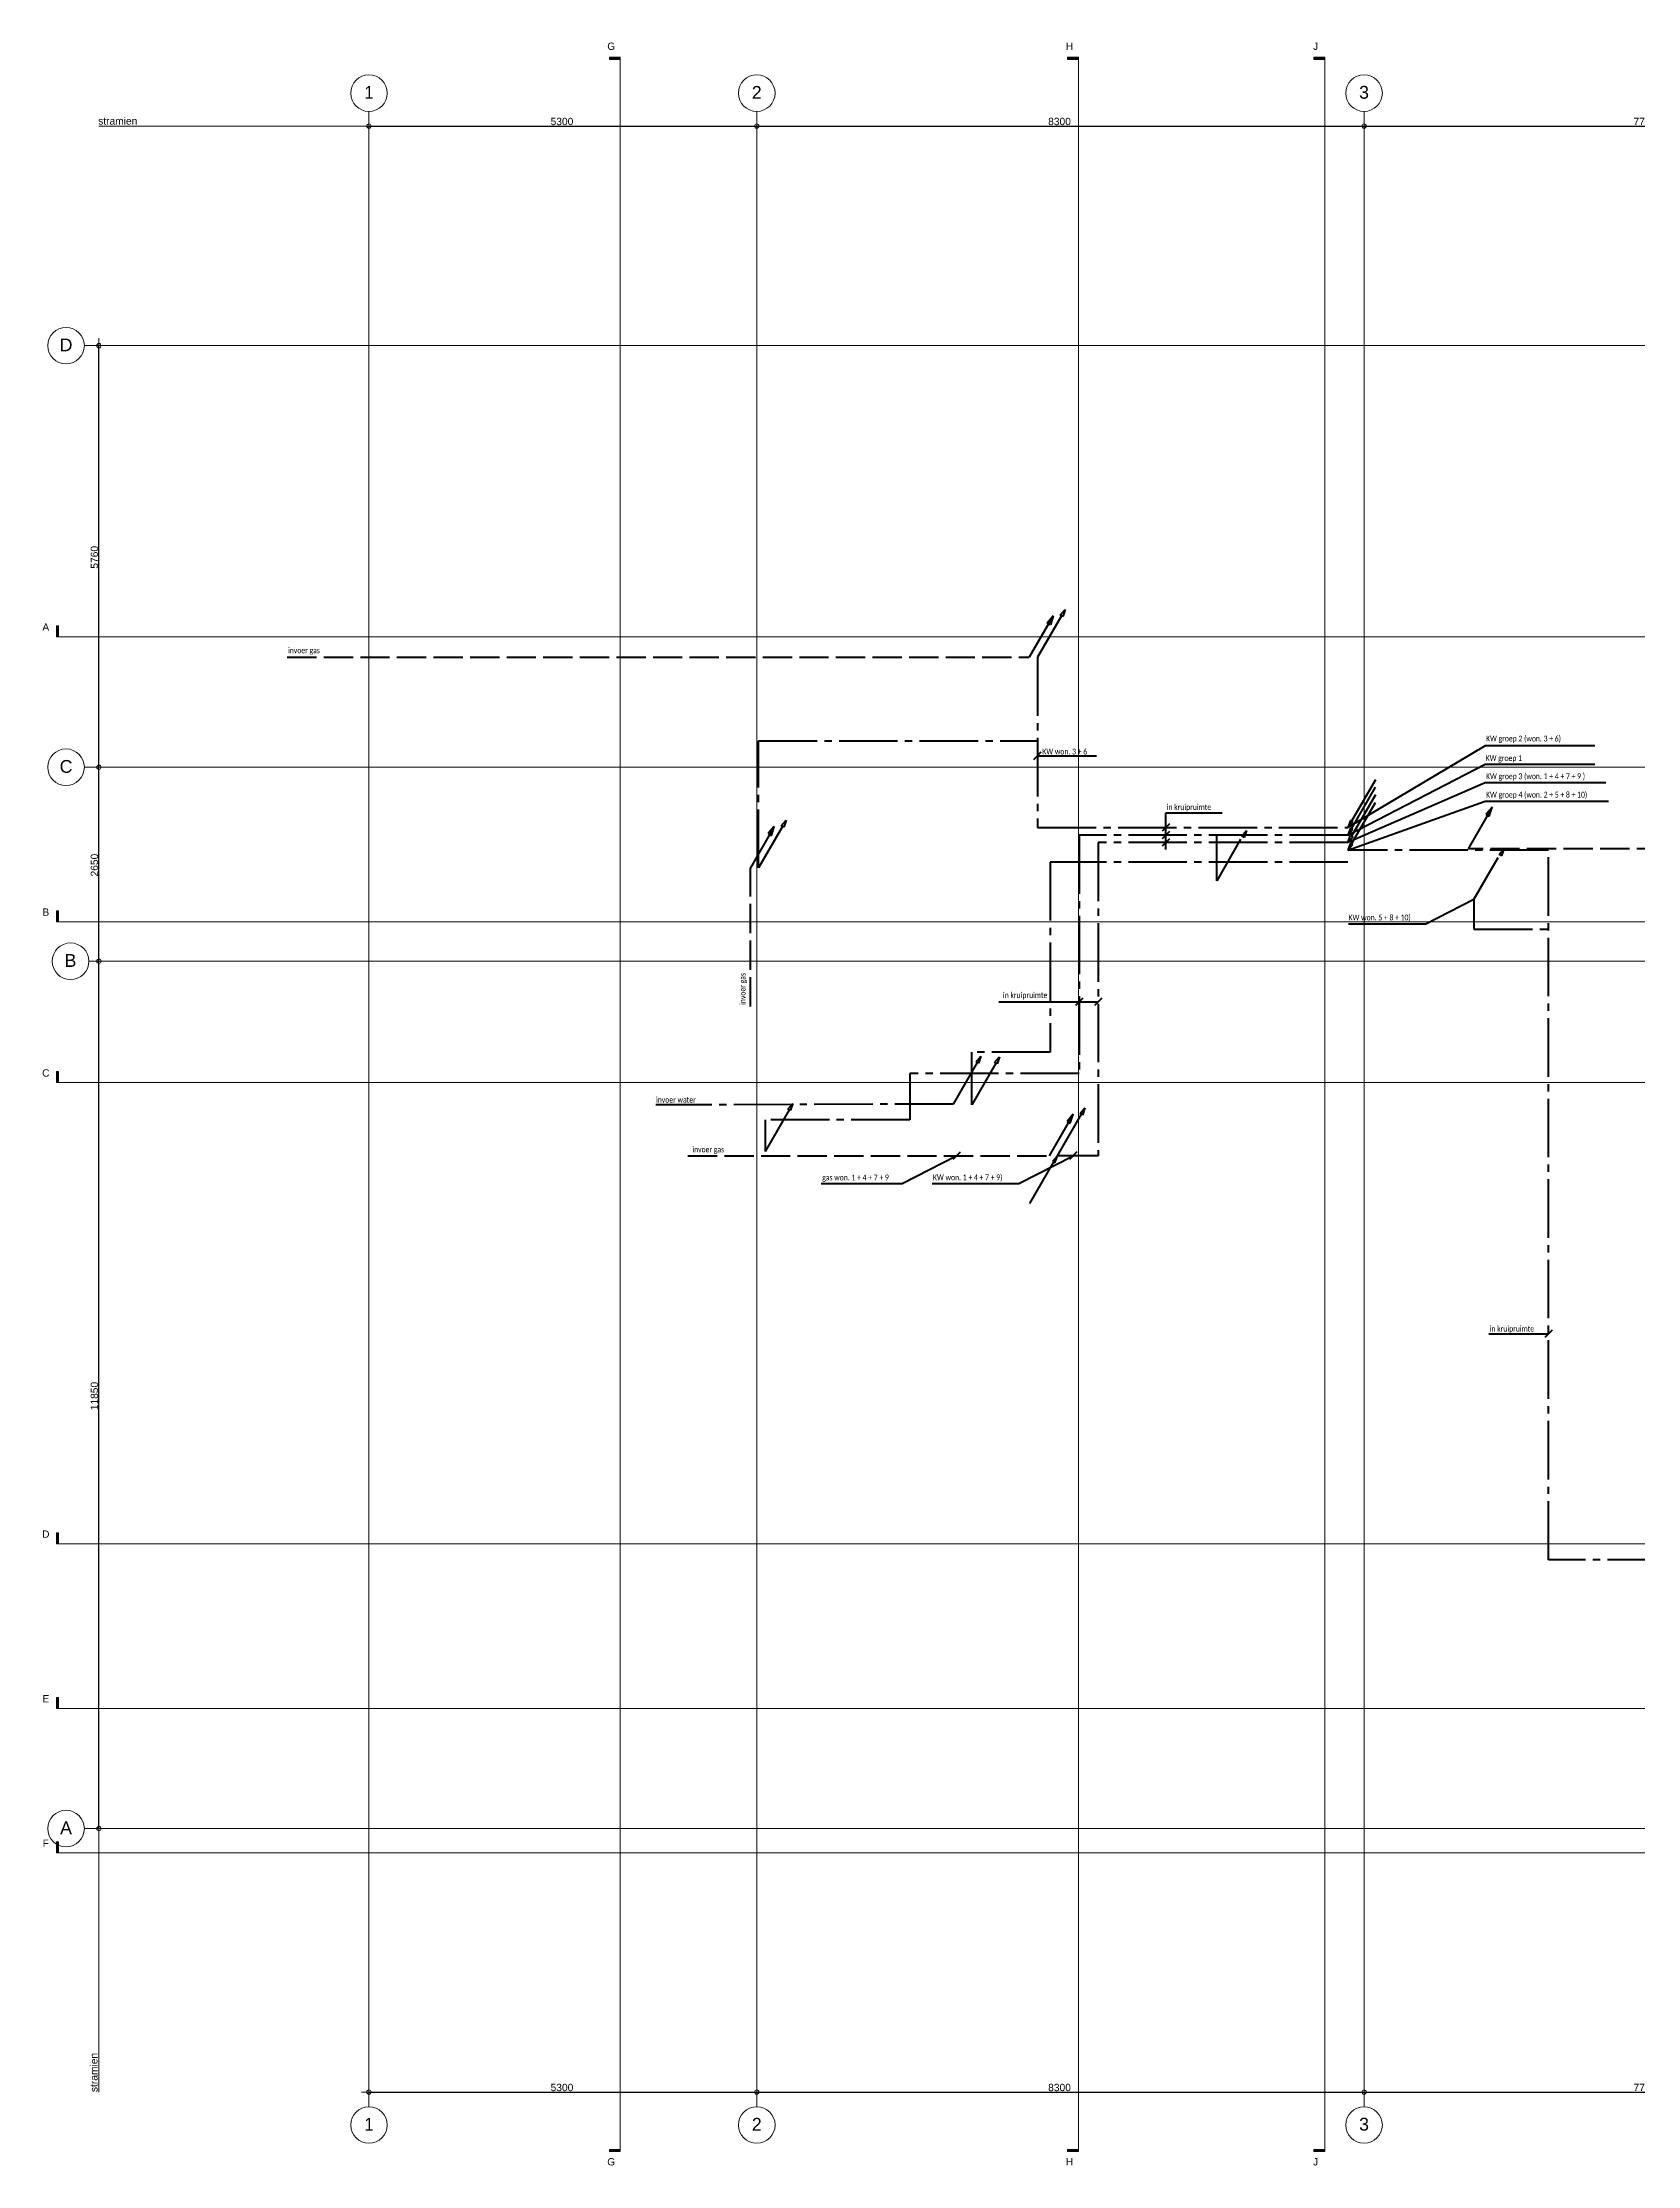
# Model space of a CAD drawing. Header units: metres. Extents: x -4.5 to 35.1, y -3.6 to 25.4.
# Drawn here: x -4.46 to 17.34, y -3.6 to 25.4 of the extents above; entities that cross this region are included whole.
import ezdxf

# ---------------------------------------------------------------- set-up
doc = ezdxf.new("R2010")
doc.units = ezdxf.units.M
doc.header["$PDMODE"] = 65
doc.linetypes.add('STRICHLINIE2_S3', pattern=[0.5, 0.4, -0.1])
doc.linetypes.add('STRICHPUNKT2_S5', pattern=[1.1, 0.8, -0.1, 0.1, -0.1])
for name, color, linetype, lineweight in [('Algemeen', 7, 'Continuous', 25), ('New_A Stramien', 7, 'Continuous', 13), ('Standard', 7, 'Continuous', 25)]:
    doc.layers.add(name, color=color, linetype=linetype, lineweight=lineweight)
doc.styles.add('ARIAL', font='ARIAL.TTF')
doc.styles.add('Calibri', font='Calibri')
doc.dimstyles.new('_DIMSTYLE_2', dxfattribs={"dimtxt": 0.1, "dimasz": 0.2, "dimexe": 0, "dimexo": 0, "dimgap": 0.05, "dimtad": 2, "dimdec": 0, "dimlfac": 1000, "dimrnd": 1, "dimdsep": 46, "dimtxsty": 'ARIAL', "dimblk1": 'ALL_ML_KREIS', "dimblk2": 'ALL_ML_KREIS', "dimsah": 1, "dimcen": 0, "dimclrd": 9, "dimclre": 9, "dimclrt": 9, "dimadec": 0, "dimazin": 0, "dimtfac": 1, "dimtdec": 0, "dimtix": 1, "dimtmove": 2, "dimatfit": 3, "dimfxl": 0, "dimtzin": 0, "dimlwd": 0, "dimlwe": 13, "dimarcsym": 0})
doc.dimstyles.new('_DIMSTYLE_3', dxfattribs={"dimtxt": 0.1, "dimasz": 0.2, "dimexe": 0, "dimexo": 0, "dimgap": 0.05, "dimtad": 2, "dimdec": 0, "dimlfac": 1000, "dimrnd": 1, "dimdsep": 46, "dimtxsty": 'ARIAL', "dimblk1": 'ALL_ML_KREIS', "dimblk2": 'ALL_ML_KREIS', "dimsah": 1, "dimcen": 0, "dimclrd": 9, "dimclre": 9, "dimclrt": 9, "dimadec": 0, "dimazin": 0, "dimtfac": 1, "dimtdec": 0, "dimtix": 1, "dimtmove": 2, "dimatfit": 3, "dimfxl": 0, "dimtzin": 0, "dimlwd": 0, "dimlwe": 13, "dimarcsym": 0})

# ---------------------------------------------------------------- blocks, each defined once
blk = doc.blocks.new('COMPLEXOBJECT_0')
at = {"layer": 'Standard', "color": 252, "linetype": 'Continuous', "lineweight": 13, "char_height": 0.175, "width": 0.26487, "attachment_point": 5, "style": 'ARIAL'}
for insert in [(-4.14, 21.27), (27.15, 21.27)]:
    blk.add_mtext('\\W0.99;D', dxfattribs=dict(at, insert=insert))
blk = doc.blocks.new('ALL_ML_KREIS')
at = {"color": 0, "linetype": 'ByBlock', "lineweight": -2}
for p, q in [((-1, 0), (0.5, 0)), ((0, -0.5), (0, 0.5))]:
    blk.add_line(p, q, dxfattribs=at)
blk.add_circle((0, 0), 0.15, dxfattribs=at)
blk = doc.blocks.new('*D5')
at = {"layer": 'DEFPOINTS', "color": 252, "linetype": 'Continuous', "lineweight": 13}
for p in [(0, 24.26), (0, 24.26), (5.3, 24.26)]:
    blk.add_point(p, dxfattribs=at)
at = {"layer": 'Standard', "color": 9, "linetype": 'Continuous', "lineweight": -2}
for p, q in [((0, 24.26), (0, 24.26)), ((5.3, 24.26), (5.3, 24.26))]:
    blk.add_line(p, q, dxfattribs=at)
at = {"layer": 'Standard', "color": 252, "linetype": 'Continuous', "lineweight": -2}
blk.add_line((0, 24.26), (5.3, 24.26), dxfattribs=at)
at = {"layer": 'Standard', "color": 9, "linetype": 'Continuous', "lineweight": 13, "xscale": 0.2, "yscale": 0.2, "zscale": 0.2, "rotation": 180}
blk.add_blockref('ALL_ML_KREIS', (0, 24.26), dxfattribs=at)
at = {"layer": 'Standard', "color": 9, "linetype": 'Continuous', "lineweight": 13, "xscale": 0.2, "yscale": 0.2, "zscale": 0.2}
blk.add_blockref('ALL_ML_KREIS', (5.3, 24.26), dxfattribs=at)
at = {"layer": 'Standard', "color": 9, "linetype": 'Continuous', "lineweight": 13, "insert": (2.638, 24.322), "char_height": 0.1, "width": 0.4, "attachment_point": 5, "style": 'ARIAL'}
blk.add_mtext('\\A1;{5300}', dxfattribs=at)
blk = doc.blocks.new('*D6')
at = {"layer": 'DEFPOINTS', "color": 252, "linetype": 'Continuous', "lineweight": 13}
for p in [(5.3, 24.26), (5.3, 24.26), (13.6, 24.26)]:
    blk.add_point(p, dxfattribs=at)
at = {"layer": 'Standard', "color": 9, "linetype": 'Continuous', "lineweight": -2}
for p, q in [((5.3, 24.26), (5.3, 24.26)), ((13.6, 24.26), (13.6, 24.26))]:
    blk.add_line(p, q, dxfattribs=at)
at = {"layer": 'Standard', "color": 252, "linetype": 'Continuous', "lineweight": -2}
blk.add_line((5.3, 24.26), (13.6, 24.26), dxfattribs=at)
at = {"layer": 'Standard', "color": 9, "linetype": 'Continuous', "lineweight": 13, "xscale": 0.2, "yscale": 0.2, "zscale": 0.2, "rotation": 180}
blk.add_blockref('ALL_ML_KREIS', (5.3, 24.26), dxfattribs=at)
at = {"layer": 'Standard', "color": 9, "linetype": 'Continuous', "lineweight": 13, "xscale": 0.2, "yscale": 0.2, "zscale": 0.2}
blk.add_blockref('ALL_ML_KREIS', (13.6, 24.26), dxfattribs=at)
at = {"layer": 'Standard', "color": 9, "linetype": 'Continuous', "lineweight": 13, "insert": (9.438, 24.322), "char_height": 0.1, "width": 0.4, "attachment_point": 5, "style": 'ARIAL'}
blk.add_mtext('\\A1;{8300}', dxfattribs=at)
blk = doc.blocks.new('*D7')
at = {"layer": 'DEFPOINTS', "color": 252, "linetype": 'Continuous', "lineweight": 13}
for p in [(13.6, 24.26), (13.6, 24.26), (21.3, 24.26)]:
    blk.add_point(p, dxfattribs=at)
at = {"layer": 'Standard', "color": 9, "linetype": 'Continuous', "lineweight": -2}
for p, q in [((13.6, 24.26), (13.6, 24.26)), ((21.3, 24.26), (21.3, 24.26))]:
    blk.add_line(p, q, dxfattribs=at)
at = {"layer": 'Standard', "color": 252, "linetype": 'Continuous', "lineweight": -2}
blk.add_line((13.6, 24.26), (21.3, 24.26), dxfattribs=at)
at = {"layer": 'Standard', "color": 9, "linetype": 'Continuous', "lineweight": 13, "xscale": 0.2, "yscale": 0.2, "zscale": 0.2, "rotation": 180}
blk.add_blockref('ALL_ML_KREIS', (13.6, 24.26), dxfattribs=at)
at = {"layer": 'Standard', "color": 9, "linetype": 'Continuous', "lineweight": 13, "xscale": 0.2, "yscale": 0.2, "zscale": 0.2}
blk.add_blockref('ALL_ML_KREIS', (21.3, 24.26), dxfattribs=at)
at = {"layer": 'Standard', "color": 9, "linetype": 'Continuous', "lineweight": 13, "insert": (17.438, 24.322), "char_height": 0.1, "width": 0.4, "attachment_point": 5, "style": 'ARIAL'}
blk.add_mtext('\\A1;{7700}', dxfattribs=at)
blk = doc.blocks.new('*D8')
at = {"layer": 'DEFPOINTS', "color": 252, "linetype": 'Continuous', "lineweight": 13}
for p in [(-3.69, 21.26), (-3.69, 15.5), (-3.69, 15.5)]:
    blk.add_point(p, dxfattribs=at)
at = {"layer": 'Standard', "color": 9, "linetype": 'Continuous', "lineweight": -2}
for p, q in [((-3.69, 21.26), (-3.69, 21.26)), ((-3.69, 15.5), (-3.69, 15.5))]:
    blk.add_line(p, q, dxfattribs=at)
at = {"layer": 'Standard', "color": 252, "linetype": 'Continuous', "lineweight": -2}
blk.add_line((-3.69, 15.5), (-3.69, 21.26), dxfattribs=at)
at = {"layer": 'Standard', "color": 9, "linetype": 'Continuous', "lineweight": 13, "xscale": 0.2, "yscale": 0.2, "zscale": 0.2}
for p, rotation in [((-3.69, 21.26), 90), ((-3.69, 15.5), -90.00000000000001)]:
    blk.add_blockref('ALL_ML_KREIS', p, dxfattribs=dict(at, rotation=rotation))
at = {"layer": 'Standard', "color": 9, "linetype": 'Continuous', "lineweight": 13, "insert": (-3.752, 18.368), "char_height": 0.1, "width": 0.4, "attachment_point": 5, "rotation": 90, "style": 'ARIAL'}
blk.add_mtext('\\A1;{5760}', dxfattribs=at)
blk = doc.blocks.new('NSY101')
at = {"color": 0, "linetype": 'ByBlock', "lineweight": -2}
blk.add_circle((0, 0), 0.05, dxfattribs=at)
blk = doc.blocks.new('COMPLEXOBJECT_1')
at = {"layer": 'Standard', "color": 252, "linetype": 'Continuous', "lineweight": 13, "char_height": 0.175, "width": 0.21605, "attachment_point": 5, "style": 'ARIAL'}
for insert in [(0, 24.72), (0, -3.04)]:
    blk.add_mtext('\\W0.90;1', dxfattribs=dict(at, insert=insert))
blk = doc.blocks.new('*D11')
at = {"layer": 'DEFPOINTS', "color": 252, "linetype": 'Continuous', "lineweight": 13}
for p in [(0, -2.6), (0, -2.6), (5.3, -2.6)]:
    blk.add_point(p, dxfattribs=at)
at = {"layer": 'Standard', "color": 9, "linetype": 'Continuous', "lineweight": -2}
for p, q in [((0, -2.6), (0, -2.6)), ((5.3, -2.6), (5.3, -2.6))]:
    blk.add_line(p, q, dxfattribs=at)
at = {"layer": 'Standard', "color": 252, "linetype": 'Continuous', "lineweight": -2}
blk.add_line((0, -2.6), (5.3, -2.6), dxfattribs=at)
at = {"layer": 'Standard', "color": 9, "linetype": 'Continuous', "lineweight": 13, "xscale": 0.2, "yscale": 0.2, "zscale": 0.2, "rotation": 180}
blk.add_blockref('ALL_ML_KREIS', (0, -2.6), dxfattribs=at)
at = {"layer": 'Standard', "color": 9, "linetype": 'Continuous', "lineweight": 13, "xscale": 0.2, "yscale": 0.2, "zscale": 0.2}
blk.add_blockref('ALL_ML_KREIS', (5.3, -2.6), dxfattribs=at)
at = {"layer": 'Standard', "color": 9, "linetype": 'Continuous', "lineweight": 13, "insert": (2.638, -2.538), "char_height": 0.1, "width": 0.4, "attachment_point": 5, "style": 'ARIAL'}
blk.add_mtext('\\A1;{5300}', dxfattribs=at)
blk = doc.blocks.new('*D12')
at = {"layer": 'DEFPOINTS', "color": 252, "linetype": 'Continuous', "lineweight": 13}
for p in [(0, 24.26), (0, 24.26), (5.3, 24.26)]:
    blk.add_point(p, dxfattribs=at)
at = {"layer": 'Standard', "color": 9, "linetype": 'Continuous', "lineweight": -2}
for p, q in [((0, 24.26), (0, 24.26)), ((5.3, 24.26), (5.3, 24.26))]:
    blk.add_line(p, q, dxfattribs=at)
at = {"layer": 'Standard', "color": 252, "linetype": 'Continuous', "lineweight": -2}
blk.add_line((0, 24.26), (5.3, 24.26), dxfattribs=at)
at = {"layer": 'Standard', "color": 9, "linetype": 'Continuous', "lineweight": 13, "xscale": 0.2, "yscale": 0.2, "zscale": 0.2, "rotation": 180}
blk.add_blockref('ALL_ML_KREIS', (0, 24.26), dxfattribs=at)
at = {"layer": 'Standard', "color": 9, "linetype": 'Continuous', "lineweight": 13, "xscale": 0.2, "yscale": 0.2, "zscale": 0.2}
blk.add_blockref('ALL_ML_KREIS', (5.3, 24.26), dxfattribs=at)
at = {"layer": 'Standard', "color": 9, "linetype": 'Continuous', "lineweight": 13, "insert": (2.638, 24.322), "char_height": 0.1, "width": 0.4, "attachment_point": 5, "style": 'ARIAL'}
blk.add_mtext('\\A1;{5300}', dxfattribs=at)
blk = doc.blocks.new('*D13')
at = {"layer": 'DEFPOINTS', "color": 252, "linetype": 'Continuous', "lineweight": 13}
for p in [(-3.69, 12.85), (-3.69, 1), (-3.69, 1)]:
    blk.add_point(p, dxfattribs=at)
at = {"layer": 'Standard', "color": 9, "linetype": 'Continuous', "lineweight": -2}
for p, q in [((-3.69, 12.85), (-3.69, 12.85)), ((-3.69, 1), (-3.69, 1))]:
    blk.add_line(p, q, dxfattribs=at)
at = {"layer": 'Standard', "color": 252, "linetype": 'Continuous', "lineweight": -2}
blk.add_line((-3.69, 1), (-3.69, 12.85), dxfattribs=at)
at = {"layer": 'Standard', "color": 9, "linetype": 'Continuous', "lineweight": 13, "xscale": 0.2, "yscale": 0.2, "zscale": 0.2}
for p, rotation in [((-3.69, 12.85), 90), ((-3.69, 1), -90.00000000000001)]:
    blk.add_blockref('ALL_ML_KREIS', p, dxfattribs=dict(at, rotation=rotation))
at = {"layer": 'Standard', "color": 9, "linetype": 'Continuous', "lineweight": 13, "insert": (-3.752, 6.909), "char_height": 0.1, "width": 0.5, "attachment_point": 5, "rotation": 90, "style": 'ARIAL'}
blk.add_mtext('\\A1;{11850}', dxfattribs=at)
blk = doc.blocks.new('*D14')
at = {"layer": 'DEFPOINTS', "color": 252, "linetype": 'Continuous', "lineweight": 13}
for p in [(-3.69, 15.5), (-3.69, 12.85), (-3.69, 12.85)]:
    blk.add_point(p, dxfattribs=at)
at = {"layer": 'Standard', "color": 9, "linetype": 'Continuous', "lineweight": -2}
for p, q in [((-3.69, 15.5), (-3.69, 15.5)), ((-3.69, 12.85), (-3.69, 12.85))]:
    blk.add_line(p, q, dxfattribs=at)
at = {"layer": 'Standard', "color": 252, "linetype": 'Continuous', "lineweight": -2}
blk.add_line((-3.69, 12.85), (-3.69, 15.5), dxfattribs=at)
at = {"layer": 'Standard', "color": 9, "linetype": 'Continuous', "lineweight": 13, "xscale": 0.2, "yscale": 0.2, "zscale": 0.2}
for p, rotation in [((-3.69, 15.5), 90), ((-3.69, 12.85), -90.00000000000001)]:
    blk.add_blockref('ALL_ML_KREIS', p, dxfattribs=dict(at, rotation=rotation))
at = {"layer": 'Standard', "color": 9, "linetype": 'Continuous', "lineweight": 13, "insert": (-3.752, 14.163), "char_height": 0.1, "width": 0.4, "attachment_point": 5, "rotation": 90, "style": 'ARIAL'}
blk.add_mtext('\\A1;{2650}', dxfattribs=at)
blk = doc.blocks.new('*D15')
at = {"layer": 'DEFPOINTS', "color": 252, "linetype": 'Continuous', "lineweight": 13}
for p in [(-3.69, 21.26), (-3.69, 15.5), (-3.69, 15.5)]:
    blk.add_point(p, dxfattribs=at)
at = {"layer": 'Standard', "color": 9, "linetype": 'Continuous', "lineweight": -2}
for p, q in [((-3.69, 21.26), (-3.69, 21.26)), ((-3.69, 15.5), (-3.69, 15.5))]:
    blk.add_line(p, q, dxfattribs=at)
at = {"layer": 'Standard', "color": 252, "linetype": 'Continuous', "lineweight": -2}
blk.add_line((-3.69, 15.5), (-3.69, 21.26), dxfattribs=at)
at = {"layer": 'Standard', "color": 9, "linetype": 'Continuous', "lineweight": 13, "xscale": 0.2, "yscale": 0.2, "zscale": 0.2}
for p, rotation in [((-3.69, 21.26), 90), ((-3.69, 15.5), -90.00000000000001)]:
    blk.add_blockref('ALL_ML_KREIS', p, dxfattribs=dict(at, rotation=rotation))
at = {"layer": 'Standard', "color": 9, "linetype": 'Continuous', "lineweight": 13, "insert": (-3.752, 18.368), "char_height": 0.1, "width": 0.4, "attachment_point": 5, "rotation": 90, "style": 'ARIAL'}
blk.add_mtext('\\A1;{5760}', dxfattribs=at)
blk = doc.blocks.new('*D16')
at = {"layer": 'DEFPOINTS', "color": 252, "linetype": 'Continuous', "lineweight": 13}
for p in [(0, -2.6), (0, -2.6), (5.3, -2.6)]:
    blk.add_point(p, dxfattribs=at)
at = {"layer": 'Standard', "color": 9, "linetype": 'Continuous', "lineweight": -2}
for p, q in [((0, -2.6), (0, -2.6)), ((5.3, -2.6), (5.3, -2.6))]:
    blk.add_line(p, q, dxfattribs=at)
at = {"layer": 'Standard', "color": 252, "linetype": 'Continuous', "lineweight": -2}
blk.add_line((0, -2.6), (5.3, -2.6), dxfattribs=at)
at = {"layer": 'Standard', "color": 9, "linetype": 'Continuous', "lineweight": 13, "xscale": 0.2, "yscale": 0.2, "zscale": 0.2, "rotation": 180}
blk.add_blockref('ALL_ML_KREIS', (0, -2.6), dxfattribs=at)
at = {"layer": 'Standard', "color": 9, "linetype": 'Continuous', "lineweight": 13, "xscale": 0.2, "yscale": 0.2, "zscale": 0.2}
blk.add_blockref('ALL_ML_KREIS', (5.3, -2.6), dxfattribs=at)
at = {"layer": 'Standard', "color": 9, "linetype": 'Continuous', "lineweight": 13, "insert": (2.638, -2.538), "char_height": 0.1, "width": 0.4, "attachment_point": 5, "style": 'ARIAL'}
blk.add_mtext('\\A1;{5300}', dxfattribs=at)
blk = doc.blocks.new('*D17')
at = {"layer": 'DEFPOINTS', "color": 252, "linetype": 'Continuous', "lineweight": 13}
for p in [(5.3, -2.6), (5.3, -2.6), (13.6, -2.6)]:
    blk.add_point(p, dxfattribs=at)
at = {"layer": 'Standard', "color": 9, "linetype": 'Continuous', "lineweight": -2}
for p, q in [((5.3, -2.6), (5.3, -2.6)), ((13.6, -2.6), (13.6, -2.6))]:
    blk.add_line(p, q, dxfattribs=at)
at = {"layer": 'Standard', "color": 252, "linetype": 'Continuous', "lineweight": -2}
blk.add_line((5.3, -2.6), (13.6, -2.6), dxfattribs=at)
at = {"layer": 'Standard', "color": 9, "linetype": 'Continuous', "lineweight": 13, "xscale": 0.2, "yscale": 0.2, "zscale": 0.2, "rotation": 180}
blk.add_blockref('ALL_ML_KREIS', (5.3, -2.6), dxfattribs=at)
at = {"layer": 'Standard', "color": 9, "linetype": 'Continuous', "lineweight": 13, "xscale": 0.2, "yscale": 0.2, "zscale": 0.2}
blk.add_blockref('ALL_ML_KREIS', (13.6, -2.6), dxfattribs=at)
at = {"layer": 'Standard', "color": 9, "linetype": 'Continuous', "lineweight": 13, "insert": (9.438, -2.538), "char_height": 0.1, "width": 0.4, "attachment_point": 5, "style": 'ARIAL'}
blk.add_mtext('\\A1;{8300}', dxfattribs=at)
blk = doc.blocks.new('*D18')
at = {"layer": 'DEFPOINTS', "color": 252, "linetype": 'Continuous', "lineweight": 13}
for p in [(13.6, -2.6), (13.6, -2.6), (21.3, -2.6)]:
    blk.add_point(p, dxfattribs=at)
at = {"layer": 'Standard', "color": 9, "linetype": 'Continuous', "lineweight": -2}
for p, q in [((13.6, -2.6), (13.6, -2.6)), ((21.3, -2.6), (21.3, -2.6))]:
    blk.add_line(p, q, dxfattribs=at)
at = {"layer": 'Standard', "color": 252, "linetype": 'Continuous', "lineweight": -2}
blk.add_line((13.6, -2.6), (21.3, -2.6), dxfattribs=at)
at = {"layer": 'Standard', "color": 9, "linetype": 'Continuous', "lineweight": 13, "xscale": 0.2, "yscale": 0.2, "zscale": 0.2, "rotation": 180}
blk.add_blockref('ALL_ML_KREIS', (13.6, -2.6), dxfattribs=at)
at = {"layer": 'Standard', "color": 9, "linetype": 'Continuous', "lineweight": 13, "xscale": 0.2, "yscale": 0.2, "zscale": 0.2}
blk.add_blockref('ALL_ML_KREIS', (21.3, -2.6), dxfattribs=at)
at = {"layer": 'Standard', "color": 9, "linetype": 'Continuous', "lineweight": 13, "insert": (17.438, -2.538), "char_height": 0.1, "width": 0.4, "attachment_point": 5, "style": 'ARIAL'}
blk.add_mtext('\\A1;{7700}', dxfattribs=at)
blk = doc.blocks.new('COMPLEXOBJECT_2')
at = {"layer": 'Standard', "color": 252, "linetype": 'Continuous', "lineweight": 13, "char_height": 0.175, "width": 0.22374, "attachment_point": 5, "style": 'ARIAL'}
for insert in [(5.3, 24.72), (5.3, -3.04)]:
    blk.add_mtext('\\W0.99;2', dxfattribs=dict(at, insert=insert))
blk = doc.blocks.new('COMPLEXOBJECT_3')
at = {"layer": 'Standard', "color": 252, "linetype": 'Continuous', "lineweight": 13, "char_height": 0.175, "width": 0.22374, "attachment_point": 5, "style": 'ARIAL'}
for insert in [(13.6, 24.72), (13.6, -3.04)]:
    blk.add_mtext('\\W0.99;3', dxfattribs=dict(at, insert=insert))
blk = doc.blocks.new('COMPLEXOBJECT_5')
at = {"layer": 'Standard', "color": 252, "linetype": 'Continuous', "lineweight": 13, "char_height": 0.175, "width": 0.26487, "attachment_point": 5, "style": 'ARIAL'}
for insert in [(-4.14, 15.51), (27.15, 15.51)]:
    blk.add_mtext('\\W0.99;C', dxfattribs=dict(at, insert=insert))
blk = doc.blocks.new('COMPLEXOBJECT_6')
at = {"layer": 'Standard', "color": 252, "linetype": 'Continuous', "lineweight": 13, "char_height": 0.175, "width": 0.24966, "attachment_point": 5, "style": 'ARIAL'}
for insert in [(-4.079, 12.86), (27.211, 12.86)]:
    blk.add_mtext('\\W0.99;B', dxfattribs=dict(at, insert=insert))
blk = doc.blocks.new('COMPLEXOBJECT_7')
at = {"layer": 'Standard', "color": 252, "linetype": 'Continuous', "lineweight": 13, "char_height": 0.175, "width": 0.24966, "attachment_point": 5, "style": 'ARIAL'}
for insert in [(-4.14, 1.01), (27.15, 1.01)]:
    blk.add_mtext('\\W0.99;A', dxfattribs=dict(at, insert=insert))

msp = doc.modelspace()

# ---------------------------------------------------------------- hatches: boundary and pattern name
at = {"layer": 'Standard', "linetype": 'Continuous', "lineweight": 13}
for points in [[(3.4354, 25.1991), (3.2854, 25.1991), (3.2854, 25.1691), (3.4354, 25.1691)], [(3.4354, 25.1991), (3.2854, 25.1991), (3.2854, 25.1691), (3.4354, 25.1691)], [(9.6986, 25.1991), (9.5486, 25.1991), (9.5486, 25.1691), (9.6986, 25.1691)], [(13.0633, 25.1991), (12.9133, 25.1991), (12.9133, 25.1691), (13.0633, 25.1691)], [(-4.2721, 17.284), (-4.2421, 17.284), (-4.2421, 17.434), (-4.2721, 17.434)], [(-4.2721, 17.284), (-4.2421, 17.284), (-4.2421, 17.434), (-4.2721, 17.434)], [(-4.2721, 13.3895), (-4.2421, 13.3895), (-4.2421, 13.5395), (-4.2721, 13.5395)], [(-4.2721, 11.1917), (-4.2421, 11.1917), (-4.2421, 11.3417), (-4.2721, 11.3417)], [(-4.2721, 4.8908), (-4.2421, 4.8908), (-4.2421, 5.0408), (-4.2721, 5.0408)], [(-4.2721, 2.6413), (-4.2421, 2.6413), (-4.2421, 2.7913), (-4.2721, 2.7913)], [(-4.2721, 0.6673), (-4.2421, 0.6673), (-4.2421, 0.8173), (-4.2721, 0.8173)], [(3.4354, -3.4138), (3.4354, -3.3838), (3.2854, -3.3838), (3.2854, -3.4138)], [(3.4354, -3.4138), (3.4354, -3.3838), (3.2854, -3.3838), (3.2854, -3.4138)], [(9.6986, -3.4138), (9.6986, -3.3838), (9.5486, -3.3838), (9.5486, -3.4138)], [(13.0633, -3.4138), (13.0633, -3.3838), (12.9133, -3.3838), (12.9133, -3.4138)]]:
    msp.add_hatch(color=0, dxfattribs=at).paths.add_polyline_path(points)

# ---------------------------------------------------------------- linework, layer by layer
at = {"layer": 'New_A Stramien', "color": 252, "linetype": 'Continuous', "lineweight": 13}
for p, q in [((0, 23.46), (0, 24.46)), ((0, 23.46), (0, 24.46)), ((5.3, 23.46), (5.3, 24.46)), ((13.6, 23.46), (13.6, 24.46)), ((0, -1.8), (0, 23.46)), ((0, -1.8), (0, 23.46)), ((0, -1.8), (0, 23.46)), ((5.3, -1.8), (5.3, 23.46)), ((5.3, -1.8), (5.3, 23.46)), ((13.6, -1.8), (13.6, 23.46)), ((13.6, -1.8), (13.6, 23.46)), ((-2.89, 21.26), (-3.89, 21.26)), ((-2.89, 21.26), (-3.89, 21.26)), ((-2.89, 21.26), (25.9, 21.26)), ((-2.89, 21.26), (25.9, 21.26)), ((-2.89, 21.26), (25.9, 21.26)), ((-2.89, 15.5), (-3.89, 15.5)), ((-2.89, 15.5), (25.9, 15.5)), ((-2.89, 15.5), (25.9, 15.5)), ((-2.8287, 12.85), (-3.8287, 12.85)), ((-2.8287, 12.85), (25.9613, 12.85)), ((-2.8287, 12.85), (25.9613, 12.85)), ((-2.89, 1), (-3.89, 1)), ((-2.89, 1), (25.9, 1)), ((-2.89, 1), (25.9, 1)), ((0, -1.8), (0, -2.8)), ((0, -1.8), (0, -2.8)), ((5.3, -1.8), (5.3, -2.8)), ((13.6, -1.8), (13.6, -2.8))]:
    msp.add_line(p, q, dxfattribs=at)
for centre, start, end in [((0, 24.71), 90, 270), ((0, 24.71), 90, 270), ((0, 24.71), 270, 90), ((0, 24.71), 270, 90), ((5.3, 24.71), 90, 270), ((5.3, 24.71), 270, 90), ((13.6, 24.71), 90, 270), ((13.6, 24.71), 270, 90), ((-4.14, 21.26), 0, 180), ((-4.14, 21.26), 0, 180), ((-4.14, 21.26), 180, 0), ((-4.14, 21.26), 180, 0), ((-4.14, 15.5), 0, 180), ((-4.14, 15.5), 180, 0), ((-4.0787, 12.85), 0, 180), ((-4.0787, 12.85), 180, 0), ((-4.14, 1), 0, 180), ((-4.14, 1), 180, 0), ((0, -3.05), 90, 270), ((0, -3.05), 90, 270), ((0, -3.05), 270, 90), ((0, -3.05), 270, 90), ((5.3, -3.05), 90, 270), ((5.3, -3.05), 270, 90), ((13.6, -3.05), 90, 270), ((13.6, -3.05), 270, 90)]:
    msp.add_arc(centre, 0.25, start, end, dxfattribs=at)
at = {"layer": 'Standard', "color": 252, "linetype": 'Continuous', "lineweight": 13}
for p, q in [((3.2854, 25.1991), (3.4354, 25.1991)), ((3.2854, 25.1691), (3.2854, 25.1991)), ((3.2854, 25.1991), (3.4354, 25.1991)), ((3.2854, 25.1691), (3.2854, 25.1991)), ((3.4354, 25.1691), (3.2854, 25.1691)), ((3.4354, 25.1691), (3.2854, 25.1691)), ((3.4354, 25.1991), (3.4354, 25.1691)), ((3.4354, 25.1991), (3.4354, 24.6891)), ((3.4354, 25.1991), (3.4354, 25.1691)), ((3.4354, 25.1991), (3.4354, 24.6891)), ((3.4354, -3.2638), (3.4354, 25.0491)), ((3.4354, -3.2638), (3.4354, 25.0491)), ((3.4354, -3.2638), (3.4354, 25.0491)), ((9.5486, 25.1991), (9.6986, 25.1991)), ((9.5486, 25.1691), (9.5486, 25.1991)), ((9.6986, 25.1691), (9.5486, 25.1691)), ((9.6986, 25.1991), (9.6986, 25.1691)), ((9.6986, 25.1991), (9.6986, 24.6891)), ((9.6986, -3.2638), (9.6986, 25.0491)), ((9.6986, -3.2638), (9.6986, 25.0491)), ((12.9133, 25.1991), (13.0633, 25.1991)), ((12.9133, 25.1691), (12.9133, 25.1991)), ((13.0633, 25.1691), (12.9133, 25.1691)), ((13.0633, 25.1991), (13.0633, 25.1691)), ((13.0633, 25.1991), (13.0633, 24.6891)), ((13.0633, -3.2638), (13.0633, 25.0491)), ((13.0633, -3.2638), (13.0633, 25.0491)), ((0, 24.26), (-3.69, 24.26)), ((0, 24.26), (-3.69, 24.26)), ((-4.2421, 17.434), (-4.2721, 17.434)), ((-4.2721, 17.434), (-4.2721, 17.284)), ((-4.2421, 17.434), (-4.2721, 17.434)), ((-4.2721, 17.434), (-4.2721, 17.284)), ((-4.2421, 17.284), (-4.2421, 17.434)), ((-4.2421, 17.284), (-4.2421, 17.434)), ((-4.2721, 17.284), (-4.2421, 17.284)), ((-4.2721, 17.284), (-3.7621, 17.284)), ((-4.2721, 17.284), (-4.2421, 17.284)), ((-4.2721, 17.284), (-3.7621, 17.284)), ((-4.1221, 17.284), (26.8317, 17.284)), ((-4.1221, 17.284), (26.8317, 17.284)), ((-4.1221, 17.284), (26.8317, 17.284)), ((-4.2421, 13.5395), (-4.2721, 13.5395)), ((-4.2721, 13.5395), (-4.2721, 13.3895)), ((-4.2721, 13.3895), (-4.2421, 13.3895)), ((-4.2721, 13.3895), (-3.7621, 13.3895)), ((-4.2421, 13.3895), (-4.2421, 13.5395)), ((-4.1221, 13.3895), (26.8317, 13.3895)), ((-4.1221, 13.3895), (26.8317, 13.3895)), ((-4.2421, 11.3417), (-4.2721, 11.3417)), ((-4.2721, 11.3417), (-4.2721, 11.1917)), ((-4.2421, 11.1917), (-4.2421, 11.3417)), ((-4.2721, 11.1917), (-4.2421, 11.1917)), ((-4.2721, 11.1917), (-3.7621, 11.1917)), ((-4.1221, 11.1917), (26.8317, 11.1917)), ((-4.1221, 11.1917), (26.8317, 11.1917)), ((-4.2421, 5.0408), (-4.2721, 5.0408)), ((-4.2721, 5.0408), (-4.2721, 4.8908)), ((-4.2421, 4.8908), (-4.2421, 5.0408)), ((-4.2721, 4.8908), (-4.2421, 4.8908)), ((-4.2721, 4.8908), (-3.7621, 4.8908)), ((-4.1221, 4.8908), (26.8317, 4.8908)), ((-4.1221, 4.8908), (26.8317, 4.8908)), ((-4.2421, 2.7913), (-4.2721, 2.7913)), ((-4.2721, 2.7913), (-4.2721, 2.6413)), ((-4.2721, 2.6413), (-4.2421, 2.6413)), ((-4.2721, 2.6413), (-3.7621, 2.6413)), ((-4.2421, 2.6413), (-4.2421, 2.7913)), ((-4.1221, 2.6413), (26.8317, 2.6413)), ((-4.1221, 2.6413), (26.8317, 2.6413)), ((-3.69, 1), (-3.69, -2.6)), ((-3.69, 1), (-3.69, -2.6)), ((-4.2421, 0.8173), (-4.2721, 0.8173)), ((-4.2721, 0.8173), (-4.2721, 0.6673)), ((-4.2721, 0.6673), (-4.2421, 0.6673)), ((-4.2721, 0.6673), (-3.7621, 0.6673)), ((-4.2421, 0.6673), (-4.2421, 0.8173)), ((-4.1221, 0.6673), (26.8317, 0.6673)), ((-4.1221, 0.6673), (26.8317, 0.6673)), ((3.4354, -3.4138), (3.4354, -2.9038)), ((3.4354, -3.4138), (3.4354, -2.9038)), ((9.6986, -3.4138), (9.6986, -2.9038)), ((13.0633, -3.4138), (13.0633, -2.9038)), ((3.4354, -3.3838), (3.2854, -3.3838)), ((3.2854, -3.3838), (3.2854, -3.4138)), ((3.4354, -3.3838), (3.2854, -3.3838)), ((3.2854, -3.3838), (3.2854, -3.4138)), ((3.2854, -3.4138), (3.4354, -3.4138)), ((3.2854, -3.4138), (3.4354, -3.4138)), ((3.4354, -3.4138), (3.4354, -3.3838)), ((3.4354, -3.4138), (3.4354, -3.3838)), ((9.6986, -3.3838), (9.5486, -3.3838)), ((9.5486, -3.3838), (9.5486, -3.4138)), ((9.5486, -3.4138), (9.6986, -3.4138)), ((9.6986, -3.4138), (9.6986, -3.3838)), ((13.0633, -3.3838), (12.9133, -3.3838)), ((12.9133, -3.3838), (12.9133, -3.4138)), ((12.9133, -3.4138), (13.0633, -3.4138)), ((13.0633, -3.4138), (13.0633, -3.3838))]:
    msp.add_line(p, q, dxfattribs=at)
at = {"layer": 'Standard', "color": 30, "linetype": 'Continuous', "lineweight": 50}
for p, q in [((9.3523, 17.5707), (9.0252, 17.002)), ((9.2689, 17.4728), (9.3523, 17.5707)), ((9.3127, 17.4478), (9.2689, 17.4728)), ((9.3523, 17.5707), (9.3127, 17.4478)), ((15.3512, 14.9533), (15.022, 14.3866)), ((15.3512, 14.9533), (15.2658, 14.8574)), ((15.2658, 14.8574), (15.3095, 14.8324)), ((15.3095, 14.8324), (15.3512, 14.9533)), ((5.5401, 14.6908), (5.2131, 14.1241)), ((5.5401, 14.6908), (5.4566, 14.595)), ((5.4566, 14.595), (5.5004, 14.5679)), ((5.5004, 14.5679), (5.5401, 14.6908)), ((9.6237, 10.7593), (9.2966, 10.1905)), ((9.6237, 10.7593), (9.5404, 10.6613)), ((9.5841, 10.6363), (9.6237, 10.7593)), ((9.5404, 10.6613), (9.5841, 10.6363))]:
    msp.add_line(p, q, dxfattribs=at)
at = {"layer": 'Standard', "color": 5, "linetype": 'Continuous', "lineweight": 50}
for p, q in [((9.4648, 17.5687), (9.1376, 17.002)), ((9.4481, 17.5791), (9.5148, 17.6562)), ((9.4814, 17.5603), (9.4481, 17.5791)), ((9.5148, 17.6562), (9.4814, 17.5603)), ((13.7568, 15.3283), (13.4297, 14.7637)), ((13.4297, 14.6595), (13.7568, 15.2262)), ((13.7568, 15.1221), (13.4297, 14.5575)), ((13.4297, 14.4533), (13.7568, 15.02)), ((5.6527, 14.6908), (5.3254, 14.1241)), ((5.6358, 14.7012), (5.7027, 14.7783)), ((5.6694, 14.6824), (5.6358, 14.7012)), ((5.7027, 14.7783), (5.6694, 14.6824)), ((11.9129, 14.5159), (11.5858, 13.9492)), ((11.9287, 14.5588), (11.9954, 14.6359)), ((11.9621, 14.5401), (11.9287, 14.5588)), ((11.9954, 14.6359), (11.9621, 14.5401)), ((13.4131, 14.772), (13.3797, 14.6762)), ((13.3797, 14.6762), (13.4464, 14.7533)), ((13.4131, 14.6679), (13.3797, 14.572)), ((13.3797, 14.572), (13.4464, 14.6491)), ((13.3797, 14.4699), (13.4131, 14.5658)), ((13.4464, 14.547), (13.3797, 14.4699)), ((13.4297, 14.7637), (13.4131, 14.772)), ((13.4464, 14.7533), (13.4131, 14.772)), ((13.4464, 14.6491), (13.4131, 14.6679)), ((13.4131, 14.5658), (13.4297, 14.5575)), ((13.4297, 14.5575), (13.4464, 14.547)), ((13.4131, 14.4637), (13.3797, 14.3678)), ((13.3797, 14.3678), (13.4464, 14.4449)), ((13.4464, 14.4449), (13.4131, 14.4637)), ((15.4291, 14.2645), (15.102, 13.6978)), ((15.4449, 14.3074), (15.5116, 14.3845)), ((15.4783, 14.2887), (15.4449, 14.3074)), ((15.5116, 14.3845), (15.4783, 14.2887)), ((8.3137, 11.4656), (7.9867, 10.8988)), ((8.5674, 11.4551), (8.2404, 10.8884)), ((8.297, 11.476), (8.3636, 11.5531)), ((8.3303, 11.4572), (8.297, 11.476)), ((8.3636, 11.5531), (8.3303, 11.4572)), ((8.5508, 11.4655), (8.6174, 11.5426)), ((8.5841, 11.4467), (8.5508, 11.4655)), ((8.6174, 11.5426), (8.5841, 11.4467)), ((5.7422, 10.8176), (5.4151, 10.2509)), ((5.7255, 10.828), (5.7921, 10.9051)), ((5.7588, 10.8093), (5.7255, 10.828)), ((5.7921, 10.9051), (5.7588, 10.8093)), ((9.4091, 10.1925), (9.7362, 10.7593)), ((9.7195, 10.7697), (9.7862, 10.8468)), ((9.7362, 10.7593), (9.7195, 10.7697)), ((9.7529, 10.7488), (9.7362, 10.7593)), ((9.7862, 10.8468), (9.7529, 10.7488)), ((9.4091, 10.1925), (9.3424, 10.1155)), ((9.3758, 10.0967), (9.4091, 10.1925)), ((9.032, 9.5404), (9.3591, 10.1071)), ((9.3424, 10.1155), (9.3591, 10.1071)), ((9.3591, 10.1071), (9.3758, 10.0967))]:
    msp.add_line(p, q, dxfattribs=at)
at = {"layer": 'Standard', "color": 30, "linetype": 'STRICHLINIE2_S3', "lineweight": 50}
for p, q in [((-1.1172, 17.002), (9.0252, 17.002)), ((22.7267, 14.3866), (15.022, 14.3866)), ((5.2131, 12.2323), (5.2131, 14.1241)), ((4.3588, 10.1905), (9.2966, 10.1905))]:
    msp.add_line(p, q, dxfattribs=at)
at = {"layer": 'Standard', "color": 5, "linetype": 'STRICHPUNKT2_S5', "lineweight": 50}
for p, q in [((9.1376, 17.002), (9.1376, 14.6762)), ((5.3254, 14.1241), (5.3254, 15.8617)), ((5.3254, 15.8617), (9.1376, 15.8617)), ((9.1376, 14.6762), (13.3797, 14.6762)), ((9.7049, 14.572), (9.7049, 11.3156)), ((13.3797, 14.572), (9.7049, 14.572)), ((11.5873, 13.95), (11.5873, 14.572)), ((9.9675, 14.4699), (9.9675, 10.1925)), ((13.3797, 14.4699), (9.9675, 14.4699)), ((16.12, 14.3678), (13.3797, 14.3678)), ((16.1221, 4.671), (16.12, 14.3678)), ((13.3797, 14.2048), (9.3117, 14.2048)), ((9.3117, 14.2048), (9.3117, 11.6058)), ((15.102, 13.6978), (15.102, 13.2865)), ((15.102, 13.2865), (16.1221, 13.2865)), ((8.2404, 10.8884), (8.2404, 11.6058)), ((9.3117, 11.6058), (8.2404, 11.6058)), ((9.7049, 11.3156), (7.3922, 11.3156)), ((7.3922, 11.3156), (7.3922, 10.6822)), ((7.9867, 10.8988), (3.923, 10.8867)), ((7.3922, 10.6822), (5.4151, 10.6822)), ((5.4151, 10.6822), (5.4151, 10.2509)), ((9.9675, 10.1925), (9.4091, 10.1925)), ((21.0282, 4.671), (16.1221, 4.671))]:
    msp.add_line(p, q, dxfattribs=at)
at = {"layer": 'Standard', "color": 7, "linetype": 'Continuous', "lineweight": 50}
for p, q in [((9.0876, 15.6067), (9.1876, 15.7088)), ((15.2569, 15.7929), (13.3797, 14.6762)), ((16.7529, 15.7929), (15.2569, 15.7929)), ((9.1376, 15.6567), (9.9426, 15.6567)), ((13.3797, 14.572), (15.2569, 15.5408)), ((15.2569, 15.5408), (16.7529, 15.5408)), ((15.2569, 15.2887), (13.3797, 14.4699)), ((16.9029, 15.2887), (15.2569, 15.2887)), ((10.8905, 14.3741), (10.8905, 14.8783)), ((10.8905, 14.8783), (11.6593, 14.8783)), ((13.3797, 14.3678), (15.2569, 15.0366)), ((15.2569, 15.0366), (16.9429, 15.0366)), ((10.9425, 14.7262), (10.8405, 14.6262)), ((10.9425, 14.622), (10.8405, 14.522)), ((10.9425, 14.5199), (10.8405, 14.4199)), ((14.4353, 13.3582), (15.102, 13.6978)), ((14.4353, 13.3582), (13.3858, 13.3582)), ((9.9675, 12.2927), (8.607, 12.2927)), ((9.755, 12.3448), (9.655, 12.2427)), ((10.0175, 12.3448), (9.9175, 12.2427)), ((7.2861, 9.8113), (8.0276, 10.1905)), ((8.0779, 10.2426), (7.9777, 10.1405)), ((8.882, 9.8134), (9.6237, 10.1925)), ((9.6739, 10.2446), (9.5738, 10.1425)), ((6.1798, 9.8113), (7.2861, 9.8113)), ((7.6957, 9.8134), (8.882, 9.8134)), ((15.3053, 7.7611), (16.1221, 7.7611)), ((16.1721, 7.8111), (16.07, 7.7111))]:
    msp.add_line(p, q, dxfattribs=at)

# ---------------------------------------------------------------- block references
at = {"layer": 'New_A Stramien', "color": 252, "linetype": 'Continuous', "lineweight": 13, "xscale": 1e-09, "yscale": 1e-09, "zscale": 1e-09}
for p in [(0, 23.46), (0, 23.46), (0, 23.46), (0, 23.46), (5.3, 23.46), (5.3, 23.46), (13.6, 23.46), (13.6, 23.46), (-2.89, 21.26), (-2.89, 21.26), (-2.89, 21.26), (-2.89, 21.26), (-2.89, 15.5), (-2.89, 15.5), (-2.8287, 12.85), (-2.8287, 12.85), (-2.89, 1), (-2.89, 1), (0, -1.8), (0, -1.8), (0, -1.8), (0, -1.8), (5.3, -1.8), (5.3, -1.8), (13.6, -1.8), (13.6, -1.8)]:
    msp.add_blockref('NSY101', p, dxfattribs=at)
at = {"layer": 'Standard', "color": 252, "linetype": 'Continuous', "lineweight": 13}
for name in ['COMPLEXOBJECT_1', 'COMPLEXOBJECT_2', 'COMPLEXOBJECT_3', 'COMPLEXOBJECT_0', 'COMPLEXOBJECT_5', 'COMPLEXOBJECT_6', 'COMPLEXOBJECT_7']:
    msp.add_blockref(name, (0, 0), dxfattribs=at)

# ---------------------------------------------------------------- texts
at = {"layer": 'Algemeen', "color": 7, "linetype": 'Continuous', "lineweight": 50, "char_height": 0.08, "attachment_point": 7, "style": 'Calibri'}
for s, insert, width in [('{\\fCalibri|i0|b0;\\H0.080000;\\W0.700000;\\C7;invoer gas}\\P', (-1.1059, 17.0359), 0.552), ('{\\fCalibri|i0|b0;\\H0.080000;\\W0.700000;\\C7;KW won. 3 + 6}\\P', (9.2033, 15.6734), 0.764), ('{\\fCalibri|i0|b0;\\H0.080000;\\W0.700000;\\C7;KW groep 1}\\P', (15.2623, 15.5637), 0.625333), ('{\\fCalibri|i0|b0;\\H0.080000;\\W0.700000;\\C7;KW groep 2 (won. 3 + 6)}\\P', (15.2673, 15.8309), 1.261333), ('{\\fCalibri|i0|b0;\\H0.080000;\\W0.700000;\\C7;KW groep 3 (won. 1 + 4 + 7 + 9 )}\\P', (15.2673, 15.3158), 1.654667), ('{\\fCalibri|i0|b0;\\H0.080000;\\W0.700000;\\C7;KW groep 4 (won. 2 + 5 + 8 + 10)}\\P', (15.2673, 15.0637), 1.690667), ('{\\fCalibri|i0|b0;\\H0.080000;\\W0.700000;\\C7;in kruipruimte}\\P', (10.9025, 14.8965), 0.762667), ('{\\fCalibri|i0|b0;\\H0.080000;\\W0.700000;\\C7;KW won. 5 + 8 + 10)}\\P', (13.3885, 13.3902), 1.049333), ('{\\fCalibri|i0|b0;\\H0.080000;\\W0.700000;\\C7;in kruipruimte}\\P', (8.6643, 12.3262), 0.762667), ('{\\fCalibri|i0|b0;\\H0.080000;\\W0.700000;\\C7;invoer water}\\P', (3.923, 10.9161), 0.682667), ('{\\fCalibri|i0|b0;\\H0.080000;\\W0.700000;\\C7;invoer gas}\\P', (4.4193, 10.2167), 0.552), ('{\\fCalibri|i0|b0;\\H0.080000;\\W0.700000;\\C7;gas won. 1 + 4 + 7 + 9 }\\P', (6.1949, 9.8339), 1.149333), ('{\\fCalibri|i0|b0;\\H0.080000;\\W0.700000;\\C7;KW won. 1 + 4 + 7 + 9)}\\P', (7.7088, 9.8395), 1.168), ('{\\fCalibri|i0|b0;\\H0.080000;\\W0.700000;\\C7;in kruipruimte}\\P', (15.3168, 7.7696), 0.762667)]:
    msp.add_mtext(s, dxfattribs=dict(at, insert=insert, width=width))
at = {"layer": 'Algemeen', "color": 7, "linetype": 'Continuous', "lineweight": 50, "insert": (5.1681, 12.254), "char_height": 0.08, "width": 0.552, "attachment_point": 7, "rotation": 90, "style": 'Calibri'}
msp.add_mtext('{\\fCalibri|i0|b0;\\H0.080000;\\W0.700000;\\C7;invoer gas}\\P', dxfattribs=at)
at = {"layer": 'Standard', "color": 252, "linetype": 'Continuous', "lineweight": 13, "char_height": 0.1, "style": 'ARIAL'}
for s, insert, width, attachment_point in [('\\W0.98;G', (3.3639, 25.35), 0.157531, 6), ('\\W0.98;G', (3.3639, 25.35), 0.157531, 6), ('\\W0.99;H', (9.623, 25.3508), 0.151357, 6), ('\\W0.98;J', (12.9726, 25.35), 0.119088, 6), ('\\W1.00;stramien', (-3.1652, 24.2784), 0.588485, 9), ('\\W1.00;stramien', (-3.1652, 24.2784), 0.588485, 9), ('\\W0.99;A', (-4.4628, 17.4157), 0.142664, 4), ('\\W0.99;A', (-4.4628, 17.4157), 0.142664, 4), ('\\W0.99;B', (-4.4628, 13.5211), 0.142664, 4), ('\\W0.99;C', (-4.4665, 11.3225), 0.151357, 4), ('\\W0.99;D', (-4.4665, 5.0225), 0.151357, 4), ('\\W0.99;E', (-4.4628, 2.7729), 0.142664, 4), ('\\W0.98;F', (-4.4591, 0.799), 0.133963, 4), ('\\W0.98;G', (3.2569, -3.553), 0.157531, 4), ('\\W0.98;G', (3.2569, -3.553), 0.157531, 4), ('\\W0.99;H', (9.5242, -3.5522), 0.151357, 4), ('\\W0.98;J', (12.904, -3.553), 0.119088, 4)]:
    msp.add_mtext(s, dxfattribs=dict(at, insert=insert, width=width, attachment_point=attachment_point))
at = {"layer": 'Standard', "color": 252, "linetype": 'Continuous', "lineweight": 13, "insert": (-3.7084, -2.6), "char_height": 0.1, "width": 0.588485, "attachment_point": 7, "rotation": 90, "style": 'ARIAL'}
msp.add_mtext('\\W1.00;stramien', dxfattribs=at)
msp.add_mtext('\\W1.00;stramien', dxfattribs=at)

# ---------------------------------------------------------------- dimensions: what is measured, and where the dimension line sits
at = {"layer": 'Standard', "color": 252, "linetype": 'Continuous', "lineweight": 13}
for base, p1, p2, dimstyle, picture, middle in [((5.3, 24.26), (0, 24.26), (5.3, 24.26), '_DIMSTYLE_2', '*D5', (2.638, 24.3218)), ((5.3, 24.26), (0, 24.26), (5.3, 24.26), '_DIMSTYLE_3', '*D12', (2.638, 24.3218)), ((13.6, 24.26), (5.3, 24.26), (13.6, 24.26), '_DIMSTYLE_3', '*D6', (9.438, 24.3218)), ((21.3, 24.26), (13.6, 24.26), (21.3, 24.26), '_DIMSTYLE_3', '*D7', (17.438, 24.3217)), ((5.3, -2.6), (0, -2.6), (5.3, -2.6), '_DIMSTYLE_3', '*D11', (2.638, -2.5382)), ((5.3, -2.6), (0, -2.6), (5.3, -2.6), '_DIMSTYLE_3', '*D16', (2.638, -2.5382)), ((13.6, -2.6), (5.3, -2.6), (13.6, -2.6), '_DIMSTYLE_3', '*D17', (9.438, -2.5382)), ((21.3, -2.6), (13.6, -2.6), (21.3, -2.6), '_DIMSTYLE_3', '*D18', (17.438, -2.5383))]:
    dim = msp.add_linear_dim(base=base, p1=p1, p2=p2, dimstyle=dimstyle, override={"dimpost": '<>', "dimclrd": 9, "dimclre": 9, "dimclrt": 9, "dimlwd": 0, "dimlwe": 13}, dxfattribs=at)
    dim.commit()
    dim.dimension.update_dxf_attribs({"geometry": picture, "text_midpoint": middle, "dimtype": 160})
for base, p1, p2, picture, middle in [((-3.69, 21.26), (-3.69, 15.5), (-3.69, 21.26), '*D8', (-3.7517, 18.368)), ((-3.69, 21.26), (-3.69, 15.5), (-3.69, 21.26), '*D15', (-3.7517, 18.368)), ((-3.69, 15.5), (-3.69, 12.85), (-3.69, 15.5), '*D14', (-3.7517, 14.163)), ((-3.69, 12.85), (-3.69, 1), (-3.69, 12.85), '*D13', (-3.7517, 6.9091))]:
    dim = msp.add_linear_dim(base=base, p1=p1, p2=p2, angle=90, dimstyle='_DIMSTYLE_3', override={"dimpost": '<>', "dimclrd": 9, "dimclre": 9, "dimclrt": 9, "dimlwd": 0, "dimlwe": 13}, dxfattribs=at)
    dim.commit()
    dim.dimension.update_dxf_attribs({"geometry": picture, "text_midpoint": middle, "dimtype": 160})

doc.saveas('drawing.dxf')
